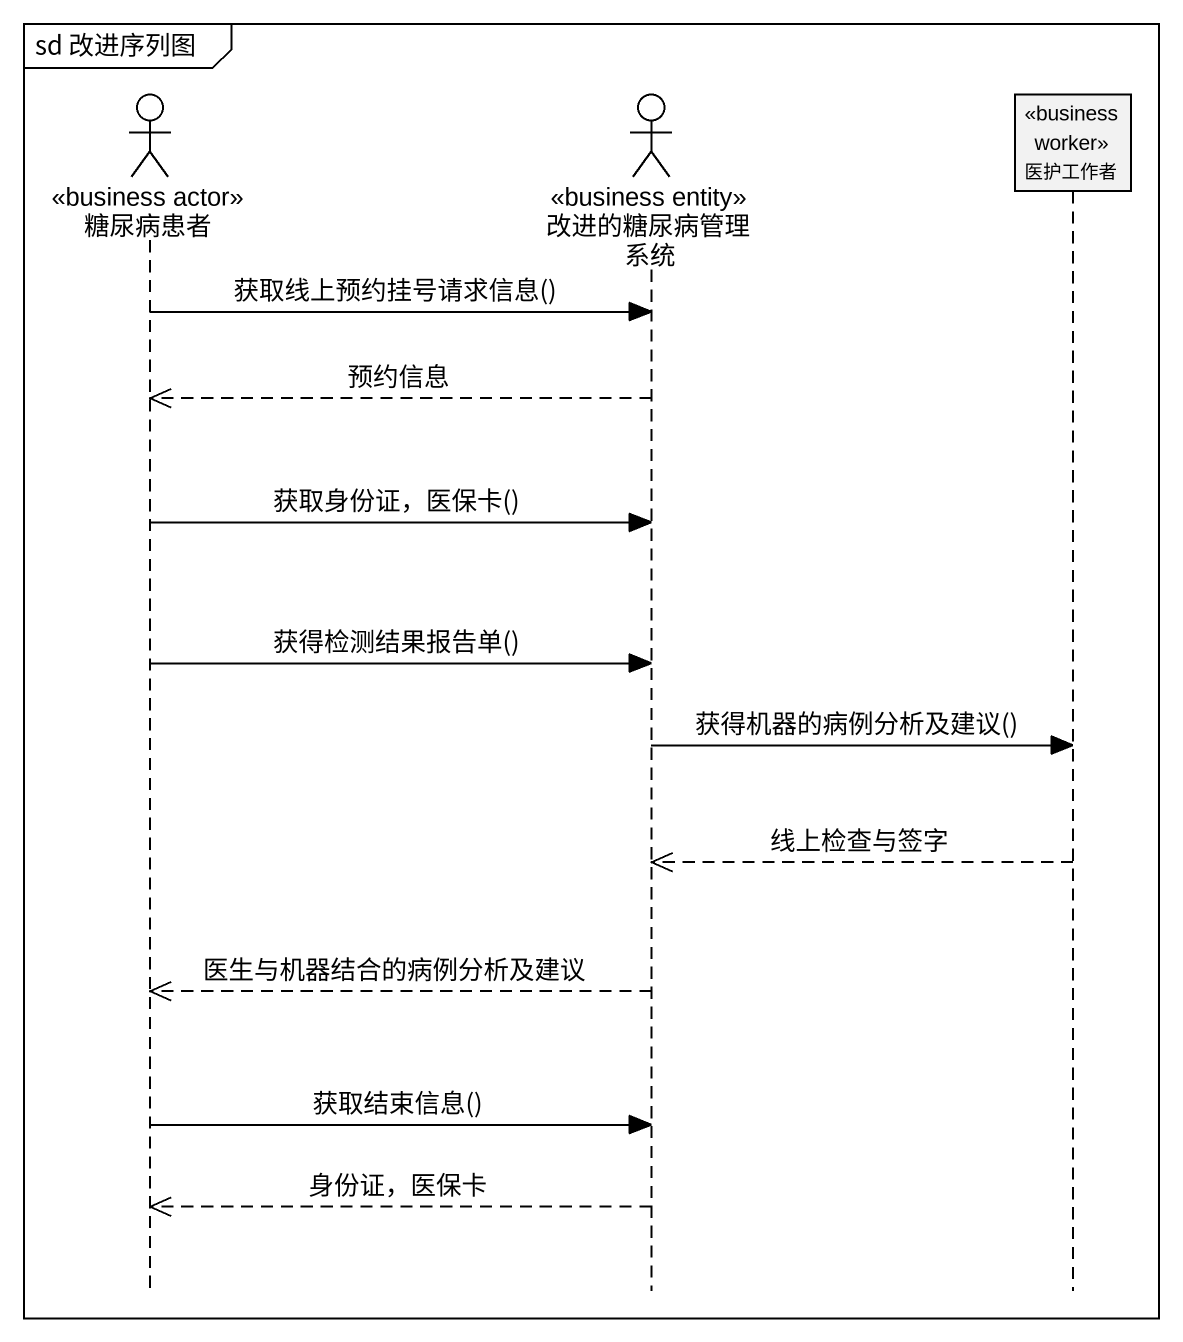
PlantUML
@startuml
mainframe sd 改进序列图
hide footbox
actor 糖尿病患者 <<business actor>>
actor 改进的糖尿病管理系统 <<business entity>>
participant 医护工作者 <<business worker>>

糖尿病患者 -> 改进的糖尿病管理系统 : 获取线上预约挂号请求信息()
改进的糖尿病管理系统 -->> 糖尿病患者 : 预约信息
糖尿病患者 -> 改进的糖尿病管理系统 : 获取身份证，医保卡()
糖尿病患者 -> 改进的糖尿病管理系统 : 获得检测结果报告单()
改进的糖尿病管理系统 -> 医护工作者 : 获得机器的病例分析及建议()
医护工作者 -->> 改进的糖尿病管理系统 : 线上检查与签字
改进的糖尿病管理系统 -->> 糖尿病患者 : 医生与机器结合的病例分析及建议
糖尿病患者 -> 改进的糖尿病管理系统 : 获取结束信息()
改进的糖尿病管理系统 -->> 糖尿病患者 : 身份证，医保卡
@enduml
